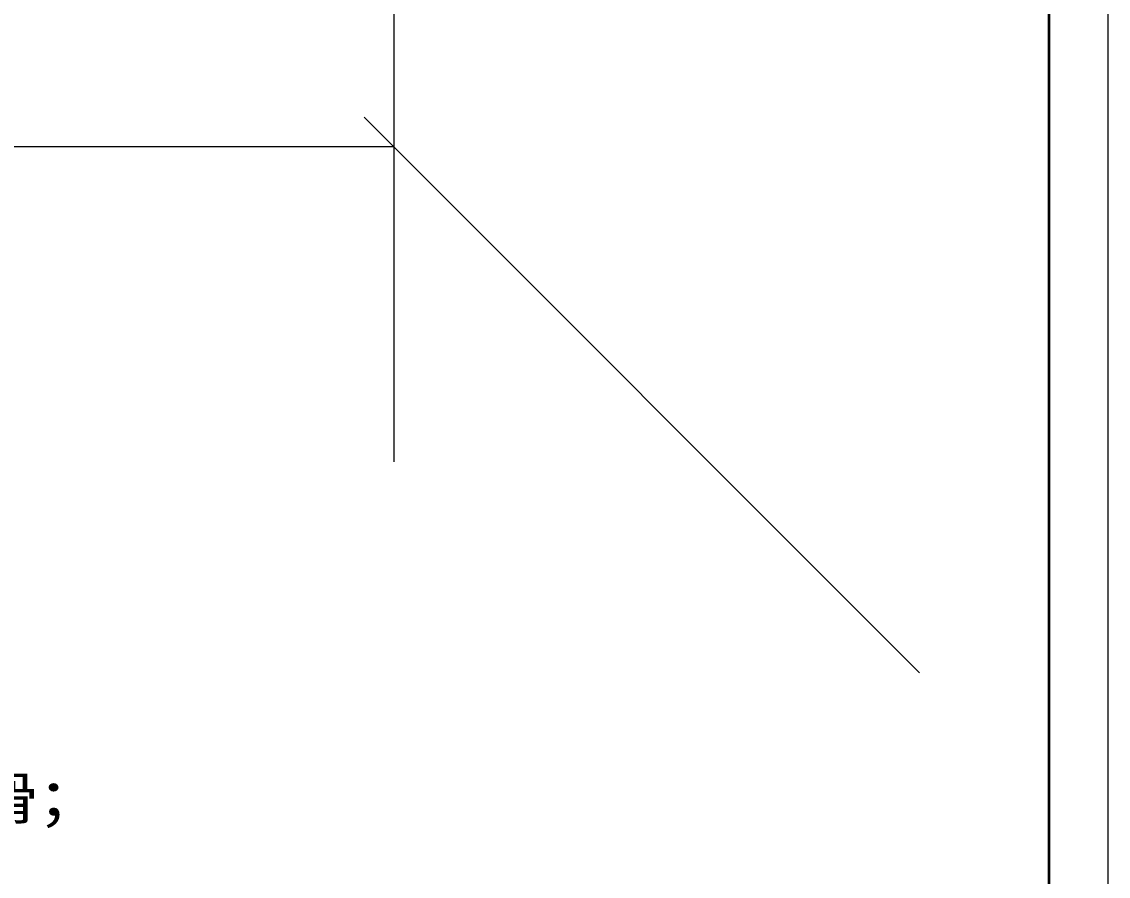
# Model space of a CAD drawing. Extents: x -157 to 67731, y -20850 to 580.
# Drawn here: x 118 to 210, y 76.2 to 148.5 of the extents above; entities that cross this region are included whole.
import ezdxf
from ezdxf.enums import TextEntityAlignment as Align

# ---------------------------------------------------------------- set-up
doc = ezdxf.new("R2010")
doc.units = 0
doc.layers.get('0').update_dxf_attribs({"lineweight": 13})
doc.layers.add('__5', color=7, linetype='Continuous', lineweight=13)
doc.styles.get("Standard").update_dxf_attribs({"font": ''})
doc.styles.get('Standard').set_extended_font_data('SimSun')

msp = doc.modelspace()

# ---------------------------------------------------------------- linework, layer by layer
at = {"color": 5, "lineweight": 13}
msp.add_line((210, 0), (210, 297), dxfattribs=at)
at = {"color": 7, "lineweight": 35}
msp.add_line((205, 5), (205, 292), dxfattribs=at)
for p, q in [((149.5117, 180.6091), (149.5117, 111.2611)), ((147.0117, 140.4223), (194.0143, 93.4197)), ((149.5117, 137.9223), (43.2156, 137.9223))]:
    msp.add_line(p, q)

# ---------------------------------------------------------------- texts
at = {"layer": '__5', "color": 94, "lineweight": 13}
msp.add_text('1、全焊接施工，焊后打磨，焊缝光滑；', height=3.5, dxfattribs=at).set_placement((28.2744, 81.0496), (124.8602, 81.0496), align=Align.FIT)

doc.saveas('drawing.dxf')
